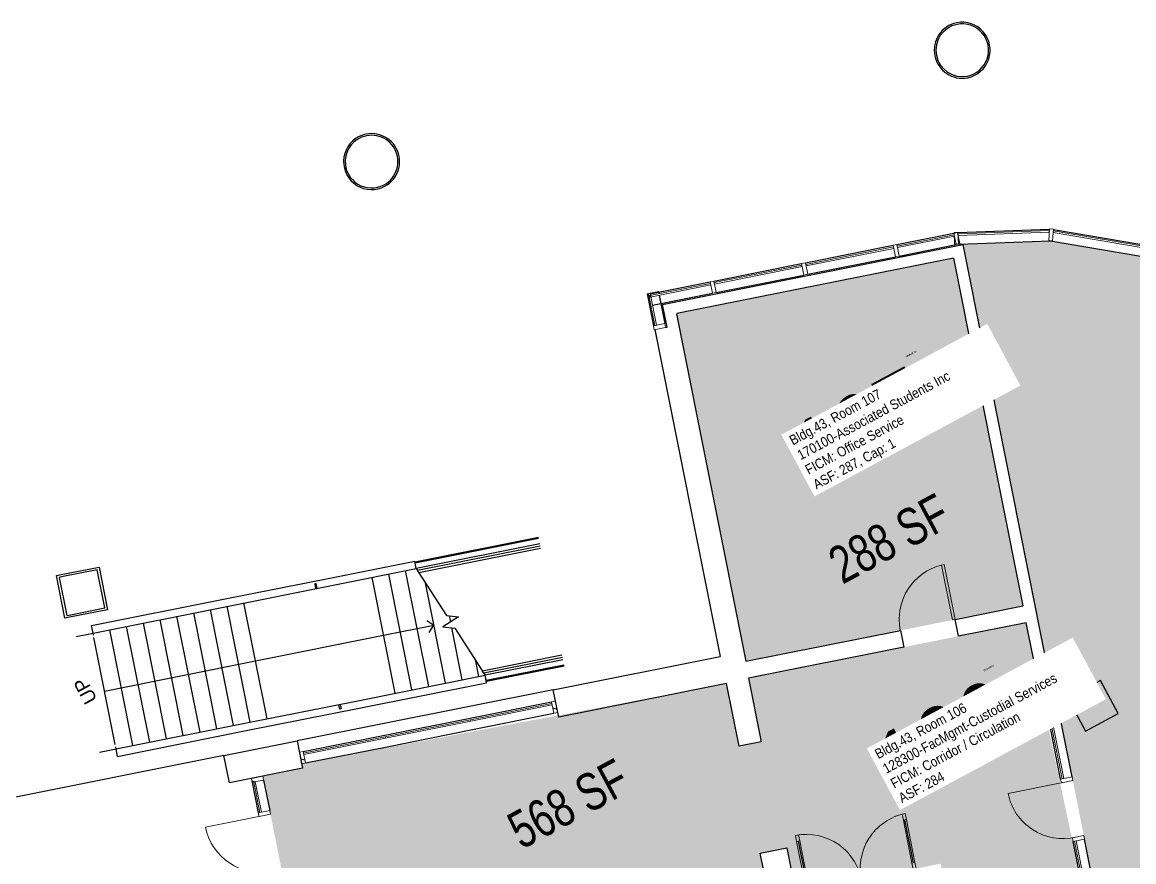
# Model space of a CAD drawing. Header units: inches. Extents: x 69213682 to 69221478, y 27658977 to 27667505.
# Drawn here: x 69214598 to 69215313, y 27666559 to 27667098 of the extents above; entities that cross this region are included whole.
import ezdxf
from ezdxf.enums import TextEntityAlignment as Align

# ---------------------------------------------------------------- set-up
doc = ezdxf.new("R2010")
doc.units = ezdxf.units.IN
doc.header["$LTSCALE"] = 100
doc.header["$MEASUREMENT"] = 0
for name, color, linetype in [('A-DOOR', 2, 'CONTINUOUS'), ('A-FLOR', 3, 'CONTINUOUS'), ('A-GLAZ', 1, 'CONTINUOUS'), ('A-IDEN-RNUM', 7, 'CONTINUOUS'), ('A-IDEN-SNUM', 4, 'CONTINUOUS'), ('A-IDEN-VNUM', 4, 'CONTINUOUS'), ('A-SITE', 3, 'CONTINUOUS'), ('A-WALL', 5, 'CONTINUOUS'), ('AREA-TEXT', 3, 'CONTINUOUS'), ('Rooms-Category-Color', 7, 'CONTINUOUS'), ('Rooms-College-Color', 7, 'CONTINUOUS'), ('Rooms-Department-Color', 7, 'CONTINUOUS'), ('Rooms-Division-Color', 7, 'CONTINUOUS'), ('Rooms-Information', 7, 'CONTINUOUS')]:
    doc.layers.add(name, color=color, linetype=linetype)
doc.styles.add('CP_AREA', font='arial.ttf', dxfattribs={"height": 15})
doc.styles.add('CP_ROOMSNUMBER', font='arial.ttf', dxfattribs={"height": 1})
doc.styles.add('CP_ROOMVNUMBER', font='arial.ttf', dxfattribs={"width": 0.85, "height": 0.075})
doc.styles.get("Standard").update_dxf_attribs({"font": 'arial.ttf'})

# ---------------------------------------------------------------- blocks, each defined once
blk = doc.blocks.new('Single-Flush - 36_ x 84_-1220-BACKGROUND Level 1 Parent View')
at = {"layer": 'A-DOOR', "lineweight": 20}
for p, q in [((16.25, 5.5), (16.25, 41.52)), ((18, 41.52), (16.25, 41.52)), ((18, 5.5), (18, 41.52)), ((18, 5.5), (16.25, 5.5))]:
    blk.add_line(p, q, dxfattribs=at)
at = {"layer": 'A-DOOR', "lineweight": 5}
blk.add_arc((18, 5.5), 36.07, 92.78116, 180, dxfattribs=at)
blk = doc.blocks.new('Z_DOOR-1 - Z_G1-27_6X7_2_-995-BACKGROUND Level 1 Parent View')
at = {"layer": 'A-DOOR', "lineweight": 20}
for p, q in [((-36.02, 36.07), (-36.02, 40.07)), ((-36.02, 40.07), (-34, 40.07)), ((-36.02, 36.07), (-34, 36.07)), ((-34, 36.07), (-34, 40.07)), ((34, 36.07), (34, 40.07)), ((36, 40.07), (34, 40.07)), ((34, 36.07), (36, 36.07)), ((36, 36.07), (36, 40.07)), ((-36.02, 8.03), (-34, 8.03)), ((-36.02, 4.03), (-36.02, 8.03)), ((-34, 4.03), (-34, 8.03)), ((36, 8.03), (34, 8.03)), ((34, 4.03), (34, 8.03)), ((36, 4.03), (36, 8.03)), ((-36.02, 4.03), (-34, 4.03)), ((36, 4.03), (34, 4.03))]:
    blk.add_line(p, q, dxfattribs=at)
at = {"layer": 'A-DOOR', "lineweight": 5}
for p, q in [((-36.02, 8.03), (-36.02, 36.07)), ((-34, 8.03), (-34, 36.07)), ((34, 8.03), (34, 36.07)), ((36, 8.03), (36, 36.07))]:
    blk.add_line(p, q, dxfattribs=at)
at = {"layer": 'A-DOOR'}
for p, q in [((-35, 36.07), (-35, 8.03)), ((35, 8.03), (35, 36.07))]:
    blk.add_line(p, q, dxfattribs=at)
at = {"layer": 'A-DOOR', "lineweight": 5}
for centre, radius, start, end in [((-36, 4.03), 36.05, 357.03324, 90.03337), ((35.99, 4.03), 36.04, 89.99407, 182.97174)]:
    blk.add_arc(centre, radius, start, end, dxfattribs=at)
blk = doc.blocks.new('System Panel - SLO Glazed-972-BACKGROUND Level 1 Parent View')
at = {"layer": 'A-GLAZ', "lineweight": 15}
for p, q in [((-15.5, 0.5), (15.5, 0.5)), ((-15.5, -0.5), (-15.5, 0.5)), ((15.5, 0.5), (15.5, -0.5)), ((15.5, -0.5), (-15.5, -0.5))]:
    blk.add_line(p, q, dxfattribs=at)
blk = doc.blocks.new('Curtain Wall-Store Front-Sgl - Store Front Double Door-971-BACKGROUND Level 1 Parent View')
at = {"layer": 'A-DOOR', "lineweight": 20}
blk.add_line((-18, -0.5), (-18, -36.5), dxfattribs=at)
at = {"layer": 'A-DOOR', "lineweight": 5}
blk.add_arc((-18, -0.5), 36, 270, 1.79776, dxfattribs=at)
blk = doc.blocks.new('System Panel - SLO Glazed-970-BACKGROUND Level 1 Parent View')
at = {"layer": 'A-GLAZ', "lineweight": 15}
for p, q in [((-16.75, 0.5), (16.75, 0.5)), ((-16.75, -0.5), (-16.75, 0.5)), ((16.75, 0.5), (16.75, -0.5)), ((16.75, -0.5), (-16.75, -0.5))]:
    blk.add_line(p, q, dxfattribs=at)
blk = doc.blocks.new('System Panel - SLO Glazed-843-BACKGROUND Level 1 Parent View')
at = {"layer": 'A-GLAZ', "lineweight": 15}
for p, q in [((-16.75, 0.5), (16.75, 0.5)), ((-16.75, -0.5), (-16.75, 0.5)), ((16.75, 0.5), (16.75, -0.5)), ((16.75, -0.5), (-16.75, -0.5))]:
    blk.add_line(p, q, dxfattribs=at)
blk = doc.blocks.new('System Panel - SLO Glazed-333-BACKGROUND Level 1 Parent View')
at = {"layer": 'A-GLAZ', "lineweight": 15}
for p, q in [((-26.75, 0.5), (26.75, 0.5)), ((-26.75, -0.5), (-26.75, 0.5)), ((26.75, 0.5), (26.75, -0.5)), ((26.75, -0.5), (-26.75, -0.5))]:
    blk.add_line(p, q, dxfattribs=at)
blk = doc.blocks.new('System Panel - SLO Glazed-329-BACKGROUND Level 1 Parent View')
at = {"layer": 'A-GLAZ', "lineweight": 15}
for p, q in [((-28, 0.5), (28, 0.5)), ((-28, -0.5), (-28, 0.5)), ((28, 0.5), (28, -0.5)), ((28, -0.5), (-28, -0.5))]:
    blk.add_line(p, q, dxfattribs=at)
blk = doc.blocks.new('System Panel - SLO Glazed-327-BACKGROUND Level 1 Parent View')
at = {"layer": 'A-GLAZ', "lineweight": 15}
for p, q in [((-26.75, 0.5), (26.75, 0.5)), ((-26.75, -0.5), (-26.75, 0.5)), ((26.75, 0.5), (26.75, -0.5)), ((26.75, -0.5), (-26.75, -0.5))]:
    blk.add_line(p, q, dxfattribs=at)
blk = doc.blocks.new('System Panel - SLO Glazed-321-BACKGROUND Level 1 Parent View')
at = {"layer": 'A-GLAZ', "lineweight": 15}
for p, q in [((-9.953125, 0.5), (9.953125, 0.5)), ((-9.953125, -0.5), (-9.953125, 0.5)), ((9.953125, 0.5), (9.953125, -0.5)), ((9.953125, -0.5), (-9.953125, -0.5))]:
    blk.add_line(p, q, dxfattribs=at)
blk = doc.blocks.new('Curtain Wall-Store Front-Dbl - Store Front Double Door-318-BACKGROUND Level 1 Parent View')
at = {"layer": 'A-DOOR', "lineweight": 20}
for p, q in [((-36.01, 0.5), (-36.01, 36.39)), ((36.01, 0.5), (36.01, 36.64))]:
    blk.add_line(p, q, dxfattribs=at)
at = {"layer": 'A-DOOR', "lineweight": 5}
for centre, radius, start, end in [((-36.01, 0.5), 35.89, 360, 90), ((36.01, 0.5), 36.14, 90, 180)]:
    blk.add_arc(centre, radius, start, end, dxfattribs=at)
blk = doc.blocks.new('System Panel - SLO Glazed-985-BACKGROUND Level 1 Parent View')
at = {"layer": 'A-GLAZ', "lineweight": 15}
for p, q in [((-28.75, 0.5), (28.75, 0.5)), ((-28.75, -0.5), (-28.75, 0.5)), ((28.75, 0.5), (28.75, -0.5)), ((28.75, -0.5), (-28.75, -0.5))]:
    blk.add_line(p, q, dxfattribs=at)
blk = doc.blocks.new('System Panel - SLO Glazed-987-BACKGROUND Level 1 Parent View')
at = {"layer": 'A-GLAZ', "lineweight": 15}
for p, q in [((-28.75, 0.5), (28.75, 0.5)), ((-28.75, -0.5), (-28.75, 0.5)), ((28.75, 0.5), (28.75, -0.5)), ((28.75, -0.5), (-28.75, -0.5))]:
    blk.add_line(p, q, dxfattribs=at)
blk = doc.blocks.new('System Panel - SLO Glazed-1054-BACKGROUND Level 1 Parent View')
at = {"layer": 'A-GLAZ', "lineweight": 15}
for p, q in [((-28.75, 0.5), (28.75, 0.5)), ((-28.75, -0.5), (-28.75, 0.5)), ((28.75, 0.5), (28.75, -0.5)), ((28.75, -0.5), (-28.75, -0.5))]:
    blk.add_line(p, q, dxfattribs=at)
blk = doc.blocks.new('System Panel - SLO Glazed-1055-BACKGROUND Level 1 Parent View')
at = {"layer": 'A-GLAZ', "lineweight": 15}
for p, q in [((-29.36, 0.5), (29.36, 0.5)), ((-29.36, -0.5), (-29.36, 0.5)), ((29.36, 0.5), (29.36, -0.5)), ((29.36, -0.5), (-29.36, -0.5))]:
    blk.add_line(p, q, dxfattribs=at)
blk = doc.blocks.new('System Panel - SLO Glazed-1261-BACKGROUND Level 1 Parent View')
at = {"layer": 'A-GLAZ', "lineweight": 15}
for p, q in [((-18.66, 0.5), (18.66, 0.5)), ((-18.66, -0.5), (-18.66, 0.5)), ((18.66, 0.5), (18.66, -0.5)), ((18.66, -0.5), (-18.66, -0.5))]:
    blk.add_line(p, q, dxfattribs=at)
blk = doc.blocks.new('System Panel - SLO Glazed-1270-BACKGROUND Level 1 Parent View')
at = {"layer": 'A-GLAZ', "lineweight": 15}
for p, q in [((-19.91, 0.5), (19.91, 0.5)), ((-19.91, -0.5), (-19.91, 0.5)), ((19.91, 0.5), (19.91, -0.5)), ((19.91, -0.5), (-19.91, -0.5))]:
    blk.add_line(p, q, dxfattribs=at)
blk = doc.blocks.new('System Panel - Translucent-1277-BACKGROUND Level 1 Parent View')
at = {"layer": 'A-GLAZ', "lineweight": 15}
for p, q in [((-10.47, 0.5), (10.47, 0.5)), ((-10.47, -0.5), (-10.47, 0.5)), ((10.47, 0.5), (10.47, -0.5)), ((10.47, -0.5), (-10.47, -0.5))]:
    blk.add_line(p, q, dxfattribs=at)

msp = doc.modelspace()

# ---------------------------------------------------------------- hatches: boundary and pattern name
at = {"layer": 'A-GLAZ'}
h = msp.add_hatch(dxfattribs=at)
h.set_pattern_fill('FP1_162', color=256, angle=11.28965, style=0, pattern_type=2)
h.set_pattern_definition([(163.29, (69214952.942, 27666648.796), (6.9, 22.986), []), (163.29, (69214950.098, 27666654.08), (-16.086, 29.887), []), (163.29, (69214955.786, 27666643.513), (-16.086, 29.887), [])])
h.paths.add_polyline_path([(69214940.83, 27666661.8), (69214938.38, 27666661.31), (69214939.85, 27666653.96), (69214942.3, 27666654.44)], flags=0)
at = {"layer": 'A-GLAZ', "extrusion": (0, 0, -1)}
h = msp.add_hatch(dxfattribs=at)
h.set_pattern_fill('FP1_161', color=256, angle=-11.28965, style=0, pattern_type=2)
h.set_pattern_definition([(16.71, (-69214789.91, 27666616.25), (6.9, -22.986), []), (16.71, (-69214787.065, 27666621.533), (29.887, -16.086), []), (16.71, (-69214792.753, 27666610.967), (29.887, -16.086), [])])
h.paths.add_polyline_path([(-69214778.53, 27666629.4), (-69214776.08, 27666628.91), (-69214777.55, 27666621.56), (-69214780, 27666622.04)], flags=0)
h = msp.add_hatch(dxfattribs=at)
h.set_pattern_fill('FP1_163', color=256, angle=-281.28965, style=0, pattern_type=2)
h.set_pattern_definition([(16.71, (-69214760.591, 27666601.315), (6.9, -22.986), []), (16.71, (-69214757.748, 27666606.598), (29.887, -16.086), []), (16.71, (-69214763.435, 27666596.03), (29.887, -16.086), [])])
h.paths.add_polyline_path([(-69214753.12, 27666611.07), (-69214752.63, 27666613.52), (-69214745.28, 27666612.05), (-69214745.77, 27666609.6)], flags=0)
at = {"layer": 'Rooms-Category-Color', "true_color": 0xffe090}
msp.add_hatch(color=41, dxfattribs=at).paths.add_polyline_path([(69215202.9, 27666955.75), (69215257.44, 27666682.34), (69215259.54, 27666681.36), (69215287.74, 27666540.14), (69215285.9, 27666539.78), (69215286.02, 27666539.17), (69215393.77, 27666560.68), (69215434.59, 27666356.23), (69215703.52, 27666409.92), (69215549.45, 27666696.19), (69215553.41, 27666698.33), (69215523.58, 27666753.75), (69215495.15, 27666806.58), (69215495.82, 27666807.03), (69215463.82, 27666854.04), (69215421.62, 27666894.99), (69215372.15, 27666926.75), (69215317.3, 27666947.94), (69215259.35, 27666957.83)])
at = {"layer": 'Rooms-Category-Color', "true_color": 0xfa9ba3}
msp.add_hatch(color=241, dxfattribs=at).paths.add_polyline_path([(69215196.93, 27666946.48), (69215018.7, 27666910.89), (69215063.31, 27666687.43), (69215241.54, 27666723.02)])
at = {"layer": 'Rooms-Category-Color', "true_color": 0xadadad}
msp.add_hatch(color=253, dxfattribs=at).paths.add_polyline_path([(69215243.69, 27666712.23), (69215280.38, 27666538.68), (69215276.95, 27666537.99), (69215309.57, 27666374.59), (69215222.6, 27666357.23), (69215202.63, 27666457.26), (69215208.21, 27666458.37), (69215188.46, 27666557.29), (69215095.42, 27666538.72), (69215089.66, 27666567.56), (69215072.61, 27666564.15), (69215074.72, 27666553.58), (69214776.49, 27666494.04), (69214752.63, 27666613.52), (69214778.14, 27666618.61), (69214777.55, 27666621.56), (69215050.87, 27666673.06), (69215058.9, 27666632.8), (69215073.25, 27666635.66), (69215065.08, 27666676.57)])
at = {"layer": 'Rooms-College-Color', "true_color": 0xadadad}
for points in [[(69215202.9, 27666955.75), (69215257.44, 27666682.34), (69215259.54, 27666681.36), (69215287.74, 27666540.14), (69215285.9, 27666539.78), (69215286.02, 27666539.17), (69215393.77, 27666560.68), (69215434.59, 27666356.23), (69215703.52, 27666409.92), (69215549.45, 27666696.19), (69215553.41, 27666698.33), (69215523.58, 27666753.75), (69215495.15, 27666806.58), (69215495.82, 27666807.03), (69215463.82, 27666854.04), (69215421.62, 27666894.99), (69215372.15, 27666926.75), (69215317.3, 27666947.94), (69215259.35, 27666957.83)], [(69215196.93, 27666946.48), (69215018.7, 27666910.89), (69215063.31, 27666687.43), (69215241.54, 27666723.02)]]:
    msp.add_hatch(color=253, dxfattribs=at).paths.add_polyline_path(points)
at = {"layer": 'Rooms-College-Color', "true_color": 0xffe090}
msp.add_hatch(color=41, dxfattribs=at).paths.add_polyline_path([(69215243.69, 27666712.23), (69215280.38, 27666538.68), (69215276.95, 27666537.99), (69215309.57, 27666374.59), (69215222.6, 27666357.23), (69215202.63, 27666457.26), (69215208.21, 27666458.37), (69215188.46, 27666557.29), (69215095.42, 27666538.72), (69215089.66, 27666567.56), (69215072.61, 27666564.15), (69215074.72, 27666553.58), (69214776.49, 27666494.04), (69214752.63, 27666613.52), (69214778.14, 27666618.61), (69214777.55, 27666621.56), (69215050.87, 27666673.06), (69215058.9, 27666632.8), (69215073.25, 27666635.66), (69215065.08, 27666676.57)])
at = {"layer": 'Rooms-Department-Color', "true_color": 0x604aed}
for points in [[(69215202.9, 27666955.75), (69215257.44, 27666682.34), (69215259.54, 27666681.36), (69215287.74, 27666540.14), (69215285.9, 27666539.78), (69215286.02, 27666539.17), (69215393.77, 27666560.68), (69215434.59, 27666356.23), (69215703.52, 27666409.92), (69215549.45, 27666696.19), (69215553.41, 27666698.33), (69215523.58, 27666753.75), (69215495.15, 27666806.58), (69215495.82, 27666807.03), (69215463.82, 27666854.04), (69215421.62, 27666894.99), (69215372.15, 27666926.75), (69215317.3, 27666947.94), (69215259.35, 27666957.83)], [(69215196.93, 27666946.48), (69215018.7, 27666910.89), (69215063.31, 27666687.43), (69215241.54, 27666723.02)]]:
    msp.add_hatch(color=173, dxfattribs=at).paths.add_polyline_path(points)
at = {"layer": 'Rooms-Department-Color', "true_color": 0xacacac}
msp.add_hatch(color=253, dxfattribs=at).paths.add_polyline_path([(69215243.69, 27666712.23), (69215280.38, 27666538.68), (69215276.95, 27666537.99), (69215309.57, 27666374.59), (69215222.6, 27666357.23), (69215202.63, 27666457.26), (69215208.21, 27666458.37), (69215188.46, 27666557.29), (69215095.42, 27666538.72), (69215089.66, 27666567.56), (69215072.61, 27666564.15), (69215074.72, 27666553.58), (69214776.49, 27666494.04), (69214752.63, 27666613.52), (69214778.14, 27666618.61), (69214777.55, 27666621.56), (69215050.87, 27666673.06), (69215058.9, 27666632.8), (69215073.25, 27666635.66), (69215065.08, 27666676.57)])
at = {"layer": 'Rooms-Division-Color', "true_color": 0x604aed}
for points in [[(69215202.9, 27666955.75), (69215257.44, 27666682.34), (69215259.54, 27666681.36), (69215287.74, 27666540.14), (69215285.9, 27666539.78), (69215286.02, 27666539.17), (69215393.77, 27666560.68), (69215434.59, 27666356.23), (69215703.52, 27666409.92), (69215549.45, 27666696.19), (69215553.41, 27666698.33), (69215523.58, 27666753.75), (69215495.15, 27666806.58), (69215495.82, 27666807.03), (69215463.82, 27666854.04), (69215421.62, 27666894.99), (69215372.15, 27666926.75), (69215317.3, 27666947.94), (69215259.35, 27666957.83)], [(69215196.93, 27666946.48), (69215018.7, 27666910.89), (69215063.31, 27666687.43), (69215241.54, 27666723.02)]]:
    msp.add_hatch(color=173, dxfattribs=at).paths.add_polyline_path(points)
at = {"layer": 'Rooms-Division-Color', "true_color": 0xadadad}
msp.add_hatch(color=253, dxfattribs=at).paths.add_polyline_path([(69215243.69, 27666712.23), (69215280.38, 27666538.68), (69215276.95, 27666537.99), (69215309.57, 27666374.59), (69215222.6, 27666357.23), (69215202.63, 27666457.26), (69215208.21, 27666458.37), (69215188.46, 27666557.29), (69215095.42, 27666538.72), (69215089.66, 27666567.56), (69215072.61, 27666564.15), (69215074.72, 27666553.58), (69214776.49, 27666494.04), (69214752.63, 27666613.52), (69214778.14, 27666618.61), (69214777.55, 27666621.56), (69215050.87, 27666673.06), (69215058.9, 27666632.8), (69215073.25, 27666635.66), (69215065.08, 27666676.57)])

# ---------------------------------------------------------------- linework, layer by layer
at = {"layer": 'A-FLOR'}
for p, q in [((69214622.81, 27666743.15), (69214647.22, 27666748.03)), ((69214646.04, 27666746.26), (69214623.1, 27666741.68)), ((69214650.94, 27666721.74), (69214646.04, 27666746.26)), ((69214647.22, 27666748.03), (69214652.7, 27666720.57)), ((69214619.76, 27666742.54), (69214622.81, 27666743.15)), ((69214625.24, 27666715.09), (69214619.76, 27666742.54)), ((69214623.1, 27666741.68), (69214621.53, 27666741.37)), ((69214621.53, 27666741.37), (69214626.42, 27666716.85)), ((69214626.42, 27666716.85), (69214627.99, 27666717.16)), ((69214627.99, 27666717.16), (69214650.94, 27666721.74)), ((69214652.7, 27666720.57), (69214628.29, 27666715.69)), ((69214628.29, 27666715.69), (69214625.24, 27666715.09)), ((69215291.49, 27666675.04), (69215270.36, 27666663.66)), ((69215302.87, 27666653.91), (69215291.49, 27666675.04)), ((69215270.36, 27666663.66), (69215281.73, 27666642.53)), ((69215281.73, 27666642.53), (69215302.87, 27666653.91))]:
    msp.add_line(p, q, dxfattribs=at)
for centre, radius, start, end in [((69215202.47, 27667080.25), 18, 101.28965, 281.28965), ((69215202.47, 27667080.25), 16.94, 101.28965, 281.28965), ((69215202.47, 27667080.25), 18, 281.28965, 101.28965), ((69215202.47, 27667080.25), 16.94, 281.28965, 101.28965), ((69214822.55, 27667008.64), 18, 118.28965, 298.28965), ((69214822.55, 27667008.64), 18, 298.28965, 118.28965), ((69214822.55, 27667008.64), 16.94, 298.28965, 118.28965), ((69214822.55, 27667008.64), 16.94, 118.28965, 298.28965)]:
    msp.add_arc(centre, radius, start, end, dxfattribs=at)
at = {"layer": 'A-GLAZ'}
for p, q in [((69215160.47, 27666955.33), (69215197.07, 27666962.64)), ((69215199.76, 27666963.14), (69215258.6, 27666965.28)), ((69215259.78, 27666965.32), (69215259.85, 27666965.33)), ((69215259.85, 27666965.33), (69215259.93, 27666965.31)), ((69215261.1, 27666965.11), (69215318.07, 27666955.42)), ((69215101.63, 27666943.58), (69215158.02, 27666954.84)), ((69215161.94, 27666947.97), (69215198.54, 27666955.28)), ((69215200.41, 27666955.66), (69215259.36, 27666957.8)), ((69215259.36, 27666957.8), (69215317.3, 27666947.94)), ((69215103.1, 27666936.23), (69215159.48, 27666947.49)), ((69215042.79, 27666931.84), (69215099.18, 27666943.09)), ((69215044.26, 27666924.48), (69215100.65, 27666935.74)), ((69215001.71, 27666923.98), (69215007.1, 27666925.06)), ((69215001.77, 27666923.65), (69215040.34, 27666931.35)), ((69215007.1, 27666925.06), (69215007.36, 27666923.75)), ((69214999.75, 27666923.59), (69215000.73, 27666923.78)), ((69214999.75, 27666923.59), (69215003.84, 27666903.06)), ((69215003.24, 27666916.29), (69215041.81, 27666923.99)), ((69215007.56, 27666922.76), (69215011.2, 27666904.53)), ((69215259.24, 27666644.59), (69215252.68, 27666677.44)), ((69215266.59, 27666646.05), (69215260.03, 27666678.91)), ((69214885.91, 27666650.84), (69214938.38, 27666661.31)), ((69214887.38, 27666643.48), (69214939.85, 27666653.96)), ((69214831, 27666639.87), (69214885.91, 27666650.84)), ((69215273.15, 27666613.2), (69215266.59, 27666646.05)), ((69214778.53, 27666629.4), (69214831, 27666639.87)), ((69214832.47, 27666632.52), (69214887.38, 27666643.48)), ((69215265.8, 27666611.73), (69215259.24, 27666644.59)), ((69214780, 27666622.04), (69214832.47, 27666632.52)), ((69214745.77, 27666609.6), (69214749.67, 27666590.08)), ((69214753.12, 27666611.07), (69214757.02, 27666591.55)), ((69215279.89, 27666541.13), (69215273.82, 27666571.53)), ((69215287.25, 27666542.6), (69215281.18, 27666573))]:
    msp.add_line(p, q, dxfattribs=at)
at = {"layer": 'A-GLAZ', "lineweight": 20}
for p, q in [((69215197.07, 27666962.64), (69215199.52, 27666963.13)), ((69215198.54, 27666955.28), (69215197.07, 27666962.64)), ((69215199.52, 27666963.13), (69215200.99, 27666955.77)), ((69215200.99, 27666955.77), (69215198.54, 27666955.28)), ((69214938.38, 27666661.31), (69214940.83, 27666661.8)), ((69214939.85, 27666653.96), (69214938.38, 27666661.31)), ((69214940.83, 27666661.8), (69214942.3, 27666654.44)), ((69214942.3, 27666654.44), (69214939.85, 27666653.96))]:
    msp.add_line(p, q, dxfattribs=at)
at = {"layer": 'A-GLAZ', "lineweight": 20, "extrusion": (0, 0, -1)}
for p, q in [((69215197.27, 27666963.05), (69215199.76, 27666963.14)), ((69215197.54, 27666955.55), (69215197.27, 27666963.05)), ((69215199.76, 27666963.14), (69215200.04, 27666955.64)), ((69215258.1, 27666957.92), (69215258.61, 27666965.4)), ((69215258.61, 27666965.4), (69215261.1, 27666965.23)), ((69215261.1, 27666965.23), (69215260.59, 27666957.75)), ((69215158.02, 27666954.84), (69215160.47, 27666955.33)), ((69215159.48, 27666947.49), (69215158.02, 27666954.84)), ((69215160.47, 27666955.33), (69215161.94, 27666947.97)), ((69215200.04, 27666955.64), (69215197.54, 27666955.55)), ((69215260.59, 27666957.75), (69215258.1, 27666957.92)), ((69215161.94, 27666947.97), (69215159.48, 27666947.49)), ((69215099.18, 27666943.09), (69215101.63, 27666943.58)), ((69215100.65, 27666935.74), (69215099.18, 27666943.09)), ((69215101.63, 27666943.58), (69215103.1, 27666936.23)), ((69215040.34, 27666931.35), (69215042.79, 27666931.84)), ((69215042.79, 27666931.84), (69215044.26, 27666924.48)), ((69215103.1, 27666936.23), (69215100.65, 27666935.74)), ((69215041.81, 27666923.99), (69215040.34, 27666931.35)), ((69215044.26, 27666924.48), (69215041.81, 27666923.99)), ((69215003.84, 27666903.06), (69215011.2, 27666904.53)), ((69215004.33, 27666900.61), (69215003.84, 27666903.06)), ((69215011.2, 27666904.53), (69215011.69, 27666902.08)), ((69215011.69, 27666902.08), (69215004.33, 27666900.61)), ((69215252.19, 27666679.89), (69215259.54, 27666681.36)), ((69215259.54, 27666681.36), (69215260.03, 27666678.91)), ((69215252.68, 27666677.44), (69215252.19, 27666679.89)), ((69215260.03, 27666678.91), (69215252.68, 27666677.44)), ((69214776.08, 27666628.91), (69214778.53, 27666629.4)), ((69214777.55, 27666621.56), (69214776.08, 27666628.91)), ((69214778.53, 27666629.4), (69214780, 27666622.04)), ((69214780, 27666622.04), (69214777.55, 27666621.56)), ((69214745.28, 27666612.05), (69214752.63, 27666613.52)), ((69214745.77, 27666609.6), (69214745.28, 27666612.05)), ((69214753.12, 27666611.07), (69214745.77, 27666609.6)), ((69214752.63, 27666613.52), (69214753.12, 27666611.07)), ((69215265.8, 27666611.73), (69215273.15, 27666613.2)), ((69215266.28, 27666609.28), (69215265.8, 27666611.73)), ((69215273.64, 27666610.75), (69215266.28, 27666609.28)), ((69215273.15, 27666613.2), (69215273.64, 27666610.75)), ((69214749.67, 27666590.08), (69214757.02, 27666591.55)), ((69214750.15, 27666587.63), (69214749.67, 27666590.08)), ((69214757.51, 27666589.1), (69214750.15, 27666587.63)), ((69214757.02, 27666591.55), (69214757.51, 27666589.1)), ((69215273.33, 27666573.98), (69215280.69, 27666575.45)), ((69215273.82, 27666571.53), (69215273.33, 27666573.98)), ((69215280.69, 27666575.45), (69215281.18, 27666573)), ((69215281.18, 27666573), (69215273.82, 27666571.53))]:
    msp.add_line(p, q, dxfattribs=at)
at = {"layer": 'A-SITE'}
for p, q in [((69214929.89, 27666766.98), (69214850.46, 27666751.12)), ((69214929.92, 27666766.86), (69214850.49, 27666751)), ((69214930.02, 27666766.37), (69214850.58, 27666750.51)), ((69214930.7, 27666762.94), (69214851.28, 27666747.08)), ((69214930.99, 27666761.46), (69214852.14, 27666745.72)), ((69214931.29, 27666759.99), (69214853.02, 27666744.37)), ((69214797.85, 27666741.36), (69214850.32, 27666751.83)), ((69214798.8, 27666736.58), (69214851.28, 27666747.06)), ((69214859.28, 27666671.2), (69214844.41, 27666745.68)), ((69214851.27, 27666747.08), (69214850.32, 27666751.83)), ((69214851.28, 27666747.06), (69214851.27, 27666747.08)), ((69214851.28, 27666747.06), (69214852.14, 27666745.72)), ((69214853.02, 27666744.37), (69214852.14, 27666745.72)), ((69214726.26, 27666727.07), (69214797.85, 27666741.36)), ((69214837.7, 27666666.9), (69214822.83, 27666741.38)), ((69214848.49, 27666669.05), (69214833.62, 27666743.53)), ((69214853.02, 27666744.37), (69214870.82, 27666716.78)), ((69214727.22, 27666722.29), (69214798.8, 27666736.58)), ((69214786.91, 27666737.42), (69214785.93, 27666737.22)), ((69214785.93, 27666737.22), (69214786.52, 27666734.28)), ((69214786.52, 27666734.28), (69214787.5, 27666734.48)), ((69214787.5, 27666734.48), (69214786.91, 27666737.42)), ((69214870.06, 27666673.36), (69214857.18, 27666737.92)), ((69214642.42, 27666710.33), (69214726.26, 27666727.07)), ((69214755.33, 27666650.45), (69214740.46, 27666724.93)), ((69214643.38, 27666705.55), (69214727.22, 27666722.29)), ((69214722.97, 27666643.99), (69214708.1, 27666718.47)), ((69214733.75, 27666646.14), (69214718.89, 27666720.63)), ((69214744.54, 27666648.3), (69214729.67, 27666722.78)), ((69214643.38, 27666705.55), (69214642.42, 27666710.33)), ((69214679.82, 27666635.38), (69214664.95, 27666709.86)), ((69214690.61, 27666637.53), (69214675.74, 27666712.01)), ((69214701.39, 27666639.68), (69214686.52, 27666714.16)), ((69214712.18, 27666641.84), (69214697.31, 27666716.32)), ((69214830.27, 27666704.14), (69214862.63, 27666710.6)), ((69214858.06, 27666713.65), (69214862.63, 27666710.6)), ((69214859.58, 27666706.02), (69214862.63, 27666710.6)), ((69214878.46, 27666716), (69214868.38, 27666709.5)), ((69214870.82, 27666716.78), (69214878.46, 27666716)), ((69214873.42, 27666712.75), (69214872.65, 27666716.6)), ((69214632.58, 27666703.42), (69214643.37, 27666705.58)), ((69214643.66, 27666704.12), (69214643.38, 27666705.55)), ((69214657.67, 27666633.97), (69214643.96, 27666702.65)), ((69214669.03, 27666633.22), (69214654.16, 27666707.7)), ((69214747.89, 27666687.69), (69214830.27, 27666704.14)), ((69214868.38, 27666709.5), (69214876.02, 27666708.72)), ((69214880.85, 27666675.51), (69214874.19, 27666708.9)), ((69214876.02, 27666708.72), (69214893.82, 27666681.13)), ((69214944.99, 27666691.35), (69214893.82, 27666681.13)), ((69214945.29, 27666689.88), (69214894.69, 27666679.78)), ((69214945.58, 27666688.41), (69214895.57, 27666678.42)), ((69214650.81, 27666668.31), (69214747.89, 27666687.69)), ((69214891.64, 27666677.66), (69214889.66, 27666687.58)), ((69214894.69, 27666679.78), (69214893.82, 27666681.13)), ((69214946.26, 27666684.97), (69214896.25, 27666674.99)), ((69214946.36, 27666684.48), (69214896.35, 27666674.5)), ((69214946.39, 27666684.36), (69214896.37, 27666674.38)), ((69214813.67, 27666662.1), (69214895.55, 27666678.44)), ((69214894.69, 27666679.78), (69214895.57, 27666678.42)), ((69214895.57, 27666678.42), (69214895.55, 27666678.44)), ((69214895.56, 27666678.42), (69214895.57, 27666678.42)), ((69214896.52, 27666673.67), (69214895.57, 27666678.42)), ((69214896.37, 27666674.38), (69214895.57, 27666678.42)), ((69214896.35, 27666674.5), (69214896.25, 27666674.99)), ((69214814.63, 27666657.32), (69214896.52, 27666673.67)), ((69214742.08, 27666647.81), (69214813.67, 27666662.1)), ((69214801.45, 27666659.51), (69214802.43, 27666659.7)), ((69214802.43, 27666659.7), (69214803.02, 27666656.76)), ((69214743.04, 27666643.03), (69214814.63, 27666657.32)), ((69214802.04, 27666656.56), (69214801.45, 27666659.51)), ((69214803.02, 27666656.76), (69214802.04, 27666656.56)), ((69214658.24, 27666631.07), (69214742.08, 27666647.81)), ((69214659.2, 27666626.29), (69214743.04, 27666643.03)), ((69214647.46, 27666628.89), (69214658.25, 27666631.05)), ((69214658.24, 27666631.07), (69214657.96, 27666632.5)), ((69214659.2, 27666626.29), (69214658.24, 27666631.07))]:
    msp.add_line(p, q, dxfattribs=at)
at = {"layer": 'A-WALL'}
for p, q in [((69215009.73, 27666916.88), (69215202.91, 27666955.45)), ((69215202.91, 27666955.45), (69215257.44, 27666682.34)), ((69215196.93, 27666946.48), (69215018.88, 27666910.94)), ((69215196.93, 27666946.48), (69215241.54, 27666723.02)), ((69215012.64, 27666902.27), (69215009.73, 27666916.88)), ((69215018.7, 27666910.89), (69215063.31, 27666687.43)), ((69215004.8, 27666900.7), (69215046.74, 27666690.59)), ((69215011.69, 27666902.08), (69215012.64, 27666902.27)), ((69215198.02, 27666714.33), (69215241.54, 27666723.02)), ((69215200.18, 27666703.54), (69215198.02, 27666714.33)), ((69215243.69, 27666712.23), (69215200.18, 27666703.54)), ((69215249.96, 27666680.85), (69215243.69, 27666712.23)), ((69215063.31, 27666687.43), (69215162.72, 27666707.28)), ((69215162.72, 27666707.28), (69215164.87, 27666696.49)), ((69215164.87, 27666696.49), (69215065.08, 27666676.57)), ((69214939.36, 27666669.15), (69215046.74, 27666690.59)), ((69215257.44, 27666682.34), (69215249.96, 27666680.85)), ((69215065.08, 27666676.57), (69215073.25, 27666635.66)), ((69214939.36, 27666669.15), (69214774.61, 27666636.27)), ((69214942.89, 27666651.5), (69214939.36, 27666669.15)), ((69215050.87, 27666673.06), (69214942.89, 27666651.5)), ((69215058.9, 27666632.8), (69215050.87, 27666673.06)), ((69214727.54, 27666626.87), (69214774.61, 27666636.27)), ((69214774.61, 27666636.27), (69214778.14, 27666618.61)), ((69215073.25, 27666635.66), (69215058.9, 27666632.8)), ((69214727.54, 27666626.87), (69214562.79, 27666593.98)), ((69214731.07, 27666609.22), (69214727.54, 27666626.87)), ((69214778.14, 27666618.61), (69214731.07, 27666609.22)), ((69215072.61, 27666564.15), (69215089.66, 27666567.56)), ((69215089.66, 27666567.56), (69215095.42, 27666538.72)), ((69215074.72, 27666553.58), (69215072.61, 27666564.15))]:
    msp.add_line(p, q, dxfattribs=at)

# ---------------------------------------------------------------- block references
at = {"layer": 'A-DOOR'}
for name, p, rotation in [('Single-Flush - 36_ x 84_-1220-BACKGROUND Level 1 Parent View', (69215181.45, 27666705.41), 11.28964835649034), ('Z_DOOR-1 - Z_G1-27_6X7_2_-995-BACKGROUND Level 1 Parent View', (69215138.37, 27666543.18), 11.28964835649034), ('Curtain Wall-Store Front-Dbl - Store Front Double Door-318-BACKGROUND Level 1 Parent View', (69214758.68, 27666552.61), 101.2896483565631)]:
    msp.add_blockref(name, p, dxfattribs=dict(at, rotation=rotation))
at = {"layer": 'A-GLAZ'}
for name, p, rotation in [('System Panel - SLO Glazed-1261-BACKGROUND Level 1 Parent View', (69215179.06, 27666957.51), 191.2896483564903), ('System Panel - SLO Glazed-1055-BACKGROUND Level 1 Parent View', (69215229.16, 27666962.71), 182.0858665814196), ('System Panel - SLO Glazed-1054-BACKGROUND Level 1 Parent View', (69215289.33, 27666958.79), 170.3437238337311), ('System Panel - SLO Glazed-985-BACKGROUND Level 1 Parent View', (69215130.12, 27666947.74), 191.2896483564903), ('System Panel - SLO Glazed-987-BACKGROUND Level 1 Parent View', (69215071.28, 27666935.99), 191.2896483564903), ('System Panel - SLO Glazed-1270-BACKGROUND Level 1 Parent View', (69215021.1, 27666925.98), 191.2896483564903), ('System Panel - Translucent-1277-BACKGROUND Level 1 Parent View', (69215003.27, 27666913.62), 101.2896483565631), ('System Panel - SLO Glazed-843-BACKGROUND Level 1 Parent View', (69215257.43, 27666661.31), 101.2896483565631), ('System Panel - SLO Glazed-333-BACKGROUND Level 1 Parent View', (69214912.44, 27666654.6), 191.2896483564903), ('System Panel - SLO Glazed-329-BACKGROUND Level 1 Parent View', (69214858.75, 27666643.88), 191.2896483564903), ('System Panel - SLO Glazed-327-BACKGROUND Level 1 Parent View', (69214805.06, 27666633.17), 191.2896483564903), ('System Panel - SLO Glazed-970-BACKGROUND Level 1 Parent View', (69215263.99, 27666628.45), 101.2896483565631), ('System Panel - SLO Glazed-321-BACKGROUND Level 1 Parent View', (69214749.19, 27666600.14), 101.2896483565631), ('Curtain Wall-Store Front-Sgl - Store Front Double Door-971-BACKGROUND Level 1 Parent View', (69215271.28, 27666591.92), 281.2896483565631), ('System Panel - SLO Glazed-972-BACKGROUND Level 1 Parent View', (69215278.33, 27666556.62), 101.2896483565631)]:
    msp.add_blockref(name, p, dxfattribs=dict(at, rotation=rotation))

# ---------------------------------------------------------------- texts
at = {"layer": 'A-IDEN-RNUM', "style": 'CP_ROOMSNUMBER', "width": 0.85}
for s, p in [('0107-00', (69215166.45, 27666882.74)), ('0106-00', (69215216.46, 27666680.86))]:
    msp.add_text(s, height=1, rotation=28.29, dxfattribs=at).set_placement(p)
at = {"layer": 'A-IDEN-SNUM', "style": 'CP_ROOMSNUMBER', "width": 0.85}
for s, p in [('0430010700', (69215166.45, 27666882.74)), ('0430010600', (69215216.46, 27666680.86))]:
    msp.add_text(s, height=1, rotation=28.29, dxfattribs=at).set_placement(p)
at = {"layer": 'A-IDEN-VNUM', "style": 'CP_ROOMVNUMBER', "width": 0.85}
for s, p in [('107', (69215139.12, 27666837.46)), ('106', (69215192.42, 27666636.98))]:
    msp.add_text(s, height=45, rotation=28.29, dxfattribs=at).set_placement(p, align=Align.MIDDLE)
at = {"layer": 'AREA-TEXT', "style": 'CP_AREA', "width": 0.75}
for s, p in [('288 SF', (69215155.44, 27666766.36)), ('568 SF', (69214949.02, 27666595.9))]:
    msp.add_text(s, height=24, rotation=28.29, dxfattribs=at).set_placement(p, align=Align.MIDDLE_CENTER)

# ---------------------------------------------------------------- next in the draw order: texts
at = {"layer": 'A-SITE', "insert": (69214638.55, 27666658.7), "char_height": 8.8518, "width": 20.4369, "attachment_point": 1, "rotation": 118.28965, "line_spacing_factor": 0.938532, "bg_fill": 3, "box_fill_scale": 1.25, "bg_fill_color": 0, "bg_fill_transparency": 14221334}
msp.add_mtext('\\fArial|b0|i0|c0|p34|;UP', dxfattribs=at)
at = {"layer": 'Rooms-Information', "char_height": 6.4286, "width": 144, "attachment_point": 7, "rotation": 28.29, "style": 'CP_ROOMVNUMBER', "bg_fill": 3, "box_fill_scale": 1.5, "bg_fill_color": 256, "bg_fill_true_color": 13158600, "bg_fill_transparency": 0}
for s, insert in [('Bldg.43, Room 107^M^J170100-Associated Students Inc^M^JFICM: Office Service^M^JASF: 287, Cap: 1', (69215109.68, 27666796.06)), ('Bldg.43, Room 106^M^J128300-FacMgmt-Custodial Services^M^JFICM: Corridor / Circulation^M^JASF: 284', (69215163.79, 27666596.02))]:
    msp.add_mtext(s, dxfattribs=dict(at, insert=insert))

doc.saveas('drawing.dxf')
